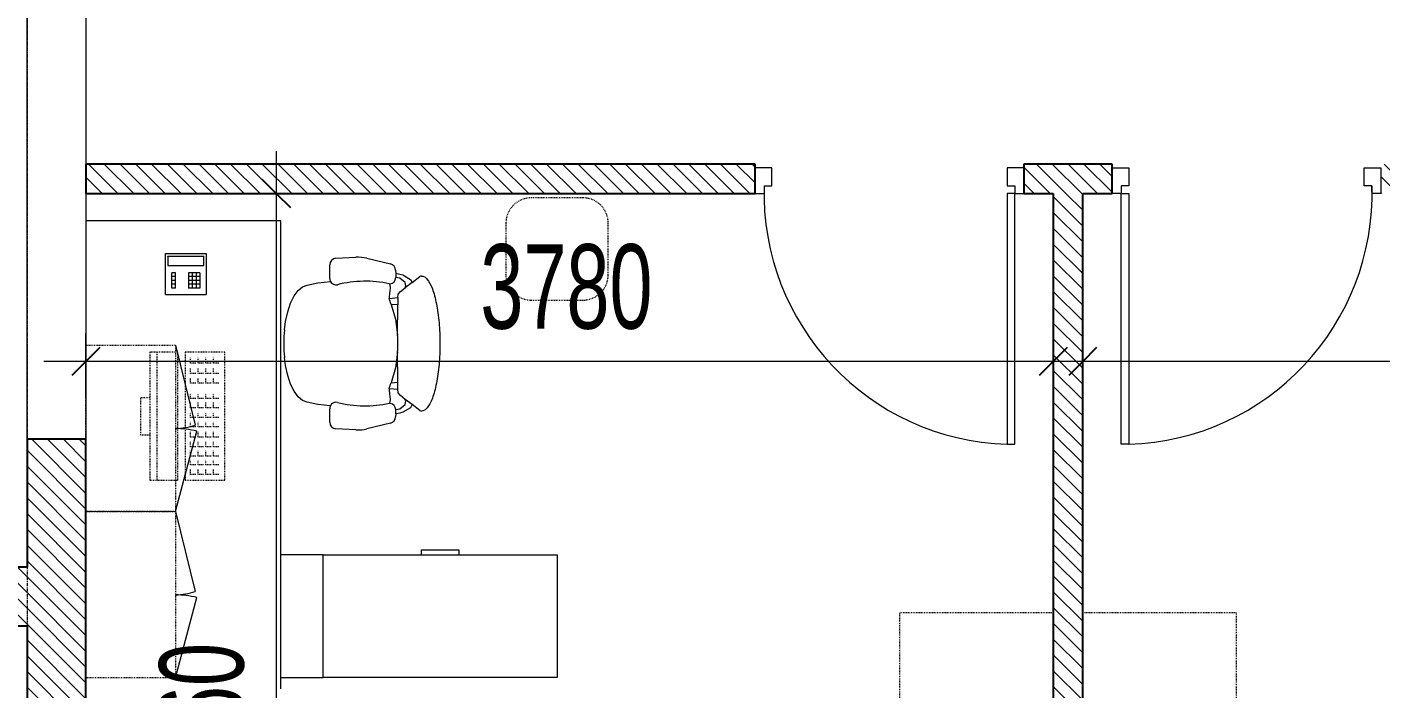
# Model space of a CAD drawing. Header units: millimetres. Extents: x -25222 to 91371, y -63339 to 20835.
# Drawn here: x -18265 to -12975, y -54935 to -52349 of the extents above; entities that cross this region are included whole.
import ezdxf

# ---------------------------------------------------------------- set-up
doc = ezdxf.new("R2010")
doc.units = ezdxf.units.MM
for name, pattern in [('Dash', [6.35, 3.175, -3.175]), ('Dash_2_', [6.35, 3.175, -3.175]), ('Grid Line', [22.225, 12.7, -3.175, 3.175, -3.175])]:
    doc.linetypes.add(name, pattern=pattern)
for name, color, linetype, lineweight in [('A-ANNO-DIMS', 211, 'Continuous', 9), ('A-ANNO-DIMS-110', 211, 'Continuous', 9), ('A-DOOR', 31, 'Continuous', 5), ('A-DOOR-FRAM', 31, 'Continuous', 5), ('A-WALL', 113, 'Continuous', 5), ('A-WALL-PATT', 111, 'Continuous', 25), ('E-COMM', 2, 'Continuous', 5), ('I-FURN', 30, 'Continuous', 5), ('Q-CASE', 31, 'Continuous', 5), ('Q-CASE-HDLN', 31, 'Dash_2_', 5), ('Q-SPCQ', 91, 'Continuous', 5), ('S-GRID', 1, 'Continuous', 9)]:
    doc.layers.add(name, color=color, linetype=linetype, lineweight=lineweight)
doc.styles.add('Swis721 Cn BT_9', font='swissc.ttf', dxfattribs={"width": 0.8, "height": 330})
doc.dimstyles.new('Diagonal_-3_mm_Swiss', dxfattribs={"dimscale": 304.8, "dimtxt": 333.106598, "dimasz": 0.360892, "dimexe": 0.360892, "dimexo": 0.541339, "dimgap": 0.072178, "dimtad": 1, "dimdec": 0, "dimzin": 0, "dimdsep": 46, "dimtxsty": 'Swis721 Cn BT_9', "dimblk1": 'OBLIQUE', "dimblk2": 'OBLIQUE', "dimsah": 1, "dimcen": 0.09, "dimdle": 0.541339, "dimazin": 0, "dimtfac": 1, "dimtdec": 4, "dimtix": 1, "dimtmove": 0, "dimatfit": 3, "dimfxl": 1, "dimtvp": 1, "dimtolj": 1, "dimtzin": 0, "dimarcsym": 2})
pattern_1 = [(315, (14219.89, -54691.457), (30.869454, 30.869454), [])]

# ---------------------------------------------------------------- blocks, each defined once
blk = doc.blocks.new('COUCH_examination_mobile2 - MMBE-023-V32-4_ FOURTH FLOOR - GA PLAN')
at = {"layer": 'I-FURN', "color": 53, "linetype": 'Dash', "lineweight": 9}
for p, q in [((100, 540.3), (-500, 540.3)), ((100, 540.3), (100, 501.5)), ((100, 501.5), (100, 434.6)), ((100, 434.6), (100, 152.9)), ((-500, 134.4), (100, 134.4)), ((100, 152.9), (100, 134.4)), ((100, 135), (100, 90)), ((100, 90), (100, -1260)), ((100, -1260), (100, -1310)), ((-500, -1310), (100, -1310))]:
    blk.add_line(p, q, dxfattribs=at)
blk = doc.blocks.new('COUCH_examination_mobile2 - MMBE-023-373574-4_ FOURTH FLOOR - GA PLAN')
at = {"layer": 'I-FURN', "color": 53, "linetype": 'Dash', "lineweight": 9}
for p, q in [((100, 1310), (-500, 1310)), ((100, 1310), (100, 1260)), ((100, 1260), (100, -90)), ((100, -90), (100, -135)), ((100, -134.4), (-500, -134.4)), ((100, -134.4), (100, -152.9)), ((100, -152.9), (100, -434.6)), ((100, -434.6), (100, -501.5)), ((100, -501.5), (100, -540.3)), ((-500, -540.3), (100, -540.3))]:
    blk.add_line(p, q, dxfattribs=at)
blk = doc.blocks.new('CUPBOARD_wall_mount_double_door_adj_shelves - FIJO-146 _waterproof_-3240680-4_ FOURTH FLOOR - GA PLAN')
at = {"layer": 'Q-CASE', "color": 53, "lineweight": 9}
for p, q in [((-280.3, -350), (33.1, -432.8)), ((369.7, -350), (56.6, -427.4))]:
    blk.add_line(p, q, dxfattribs=at)
for centre, radius, start, end in [((-281.6, -350), 325.4, 345.2644, 0), ((370.7, -335.9), 327.2, 182.4639, 196.2382)]:
    blk.add_arc(centre, radius, start, end, dxfattribs=at)
at = {"layer": 'Q-CASE-HDLN', "color": 53, "linetype": 'Dash', "lineweight": 9}
for p, q in [((-280.3, -350), (-280.3, 0)), ((-280.3, 0), (369.7, 0)), ((369.7, 0), (369.7, -350)), ((369.7, -350), (-280.3, -350))]:
    blk.add_line(p, q, dxfattribs=at)
blk = doc.blocks.new('HermanMiller_Seating_AE11_Aeron_WorkChair - Std Tlt Adj Arms FabPds Size A-438281-4_ FOURTH FLOOR - GA PLAN')
at = {"layer": 'I-FURN', "color": 53, "lineweight": 9}
for p, q in [((-96.8, 310.9), (-3.8, 333)), ((39.3, 337), (117.2, 333)), ((-174.6, 250.8), (-144.5, 268.2)), ((-144.5, 268.2), (-133.3, 271.4)), ((-133.3, 271.4), (-116.6, 274.8)), ((-116.6, 274.8), (-117, 258.1)), ((-116.6, 274.8), (-116.3, 286.7)), ((141.3, 307.6), (141.3, 254.8)), ((-210.6, 261.4), (-180.3, 238.1)), ((-180.3, 238.1), (-174.6, 250.8)), ((-180.3, 238.1), (-154.1, 218)), ((-154, 238.1), (-155.6, 225.4)), ((-155.6, 225.4), (-154.1, 218)), ((-154.1, 218), (-135.1, 203.5)), ((-133.3, 255.5), (-154, 238.1)), ((-117, 258.1), (-133.3, 255.5)), ((-95, 219.8), (-91.7, 233.4)), ((-95, 216.8), (-95, 219.8)), ((-92.1, 196), (-95, 216.8)), ((138.4, 243), (187.1, 237.6)), ((187.1, 237.6), (229.2, 228.4)), ((229.2, 228.4), (247.2, 222.1)), ((247.2, 222.1), (264.4, 207.9)), ((-135.1, 203.5), (-126.2, 193.1)), ((-126.2, 193.1), (-124.7, 179.7)), ((-124.7, 179.7), (-124.6, 151.4)), ((-124.7, 179.7), (-90.6, 176.6)), ((-90.6, 182.7), (-92.1, 196)), ((-90.6, 176.6), (-90.6, 182.7)), ((264.4, 207.9), (280.2, 186.3)), ((280.2, 186.3), (294, 158.1)), ((-98.7, 152.9), (-124.6, 151.4)), ((-124.6, 151.4), (-124.1, 32.9)), ((-115.8, 95), (-98.7, 152.9)), ((294, 158.1), (305.3, 124.2)), ((305.3, 124.2), (313.7, 86)), ((-124.1, 32.9), (-117.3, 86.1)), ((-117.3, 86.1), (-115.8, 95)), ((313.7, 86), (317.7, 54.1)), ((-124.1, -32.9), (-124.6, -151.4)), ((-117.3, -86.1), (-124.1, -32.9)), ((-115.8, -95), (-117.3, -86.1)), ((-98.7, -152.9), (-115.8, -95)), ((313.7, -86), (305.3, -124.2)), ((317.7, -54.1), (313.7, -86)), ((-124.7, -179.7), (-124.6, -151.4)), ((-124.6, -151.4), (-98.7, -152.9)), ((294, -158.1), (280.2, -186.3)), ((305.3, -124.2), (294, -158.1)), ((-135.1, -203.5), (-154.1, -218)), ((-126.2, -193.1), (-135.1, -203.5)), ((-124.7, -179.7), (-126.2, -193.1)), ((-90.6, -176.6), (-124.7, -179.7)), ((-95, -216.8), (-92.1, -196)), ((-92.1, -196), (-90.6, -182.7)), ((-90.6, -182.7), (-90.6, -176.6)), ((264.4, -207.9), (247.2, -222.1)), ((280.2, -186.3), (264.4, -207.9)), ((-180.3, -238.1), (-210.6, -261.4)), ((-180.3, -238.1), (-154.1, -218)), ((-174.6, -250.8), (-180.3, -238.1)), ((-144.5, -268.2), (-174.6, -250.8)), ((-154.1, -218), (-155.6, -225.4)), ((-155.6, -225.4), (-154, -238.1)), ((-154, -238.1), (-133.3, -255.5)), ((-133.3, -255.5), (-117, -258.1)), ((-116.6, -274.8), (-117, -258.1)), ((-95, -219.8), (-95, -216.8)), ((-91.7, -233.4), (-95, -219.8)), ((187.1, -237.6), (138.4, -243)), ((141.3, -254.8), (141.3, -307.6)), ((229.2, -228.4), (187.1, -237.6)), ((247.2, -222.1), (229.2, -228.4)), ((-133.3, -271.4), (-144.5, -268.2)), ((-116.6, -274.8), (-133.3, -271.4)), ((-116.3, -286.7), (-116.6, -274.8)), ((-3.8, -333), (-96.8, -310.9)), ((117.2, -333), (39.3, -337))]:
    blk.add_line(p, q, dxfattribs=at)
for centre, radius, start, end in [((31.5, 184.8), 152.4, 87.0643, 103.3925), ((115.9, 307.6), 25.4, 0, 87.0643), ((-90.9, 286.2), 25.4, 103.3925, 178.698), ((-217.6, 252.3), 11.4, 52.4809, 89.3775), ((-91.6, 258.8), 25.4, 181.636, 262.725), ((-91.6, 258.8), 25.4, 262.725, 269.798), ((2.2, -197.8), 441.3, 75.7341, 102.2737), ((116.8, 252.9), 23.8, 255.7341, 335.4422), ((115.9, 254.8), 25.4, 332.4862, 0), ((456.9, -25.1), 583.5, 159.7776, 162.2357), ((-110.7, 0), 431.8, 352.8004, 7.1996), ((698.9, 0), 823.7, 177.709, 182.291), ((456.9, 25.1), 583.5, 197.7643, 200.2224), ((-217.6, -252.3), 11.4, 270.6225, 307.5191), ((-91.6, -258.8), 25.4, 97.275, 178.364), ((-91.6, -258.8), 25.4, 90.202, 97.275), ((2.2, 197.8), 441.3, 257.7263, 284.2659), ((116.8, -252.9), 23.8, 24.5578, 104.2659), ((115.9, -254.8), 25.4, 0, 27.5138), ((-90.9, -286.2), 25.4, 181.302, 256.6075), ((115.9, -307.6), 25.4, 272.9357, 0), ((31.5, -184.8), 152.4, 256.6075, 272.9357)]:
    blk.add_arc(centre, radius, start, end, dxfattribs=at)
blk.add_open_spline([(-217.5, -263.8), (-221.3, -263.8), (-228.7, -261.6), (-243.5, -248.7), (-260.4, -216.9), (-276.6, -157.6), (-285.3, -95.3), (-288.8, -41.4), (-290, 13.8), (-287.6, 69), (-281.8, 120.2), (-275.9, 155.7), (-268.5, 187.3), (-259.9, 214.3), (-250.3, 236), (-239.8, 251.9), (-228.7, 261.6), (-221.3, 263.8), (-217.5, 263.8)], degree=3, knots=[-1, -1, -1, -1, -0.95, -0.9, -0.8, -0.7, -0.6, -0.55, -0.5, -0.4, -0.35, -0.3, -0.25, -0.2, -0.15, -0.1, -0.05, 0, 0, 0, 0], dxfattribs=at)
blk = doc.blocks.new('COMPUTER_desktop - ITNE-007-356155-4_ FOURTH FLOOR - GA PLAN')
at = {"layer": 'Q-SPCQ', "color": 53, "linetype": 'Dash', "lineweight": 9}
for p, q in [((-323.1, 175), (-323.1, 138)), ((-179.5, 175), (-323.1, 175)), ((-179.5, 138), (-179.5, 175)), ((-500, 138), (-500, 29)), ((0, 138), (-500, 138)), ((-500, 109), (0, 109)), ((0, 29), (0, 138)), ((-500, 29), (0, 29)), ((0, 0), (-500, 0)), ((-500, 0), (-500, -155)), ((0, 0), (-500, 0)), ((0, -155), (0, 0)), ((-478, -41), (-478, -21)), ((-478, -21), (-458, -21)), ((-478, -71), (-478, -51)), ((-478, -51), (-458, -51)), ((-440.8, -41), (-440.8, -21)), ((-440.8, -21), (-420.8, -21)), ((-440.8, -71), (-440.8, -51)), ((-440.8, -51), (-420.8, -51)), ((-406.5, -41), (-406.5, -21)), ((-406.5, -21), (-386.5, -21)), ((-406.5, -71), (-406.5, -51)), ((-406.5, -51), (-386.5, -51)), ((-370.5, -41), (-370.5, -21)), ((-370.5, -21), (-350.5, -21)), ((-370.5, -71), (-370.5, -51)), ((-370.5, -51), (-350.5, -51)), ((-332.1, -41), (-332.1, -21)), ((-332.1, -21), (-312.1, -21)), ((-332.1, -71), (-332.1, -51)), ((-332.1, -51), (-312.1, -51)), ((-292.3, -41), (-292.3, -21)), ((-292.3, -21), (-272.3, -21)), ((-292.3, -71), (-292.3, -51)), ((-292.3, -51), (-272.3, -51)), ((-255.8, -41), (-255.8, -21)), ((-255.8, -21), (-235.8, -21)), ((-255.8, -71), (-255.8, -51)), ((-255.8, -51), (-235.8, -51)), ((-217.3, -41), (-217.3, -21)), ((-217.3, -21), (-197.3, -21)), ((-217.3, -71), (-217.3, -51)), ((-217.3, -51), (-197.3, -51)), ((-181.4, -41), (-181.4, -21)), ((-181.4, -21), (-161.4, -21)), ((-181.4, -71), (-181.4, -51)), ((-181.4, -51), (-161.4, -51)), ((-122.2, -41), (-122.2, -21)), ((-122.2, -21), (-102.2, -21)), ((-122.2, -71), (-122.2, -51)), ((-122.2, -51), (-102.2, -51)), ((-84.2, -41), (-84.2, -21)), ((-84.2, -21), (-64.2, -21)), ((-84.2, -71), (-84.2, -51)), ((-84.2, -51), (-64.2, -51)), ((-43.2, -41), (-43.2, -21)), ((-43.2, -21), (-23.2, -21)), ((-43.2, -71), (-43.2, -51)), ((-43.2, -51), (-23.2, -51)), ((-478, -101), (-478, -81)), ((-478, -81), (-458, -81)), ((-440.8, -101), (-440.8, -81)), ((-440.8, -81), (-420.8, -81)), ((-406.5, -101), (-406.5, -81)), ((-406.5, -81), (-386.5, -81)), ((-370.5, -101), (-370.5, -81)), ((-370.5, -81), (-350.5, -81)), ((-332.1, -101), (-332.1, -81)), ((-332.1, -81), (-312.1, -81)), ((-292.3, -101), (-292.3, -81)), ((-292.3, -81), (-272.3, -81)), ((-255.8, -101), (-255.8, -81)), ((-255.8, -81), (-235.8, -81)), ((-217.3, -101), (-217.3, -81)), ((-217.3, -81), (-197.3, -81)), ((-181.4, -101), (-181.4, -81)), ((-181.4, -81), (-161.4, -81)), ((-122.2, -101), (-122.2, -81)), ((-122.2, -81), (-102.2, -81)), ((-84.2, -101), (-84.2, -81)), ((-84.2, -81), (-64.2, -81)), ((-43.2, -101), (-43.2, -81)), ((-43.2, -81), (-23.2, -81)), ((-500, -155), (0, -155)), ((-478, -131), (-478, -111)), ((-478, -111), (-458, -111)), ((-440.8, -131), (-440.8, -111)), ((-440.8, -111), (-420.8, -111)), ((-406.5, -131), (-406.5, -111)), ((-406.5, -111), (-386.5, -111)), ((-370.5, -131), (-370.5, -111)), ((-370.5, -111), (-350.5, -111)), ((-332.1, -131), (-332.1, -111)), ((-332.1, -111), (-312.1, -111)), ((-292.3, -131), (-292.3, -111)), ((-292.3, -111), (-272.3, -111)), ((-255.8, -131), (-255.8, -111)), ((-255.8, -111), (-235.8, -111)), ((-217.3, -131), (-217.3, -111)), ((-217.3, -111), (-197.3, -111)), ((-181.4, -131), (-181.4, -111)), ((-181.4, -111), (-161.4, -111)), ((-122.2, -131), (-122.2, -111)), ((-122.2, -111), (-102.2, -111)), ((-84.2, -131), (-84.2, -111)), ((-84.2, -111), (-64.2, -111)), ((-43.2, -131), (-43.2, -111)), ((-43.2, -111), (-23.2, -111))]:
    blk.add_line(p, q, dxfattribs=at)
blk = doc.blocks.new('TELEPHONE_handset2 - ITNE-049-373772-4_ FOURTH FLOOR - GA PLAN')
at = {"layer": 'E-COMM', "color": 53, "lineweight": 9}
for p, q in [((-80, -80), (-80, 80)), ((80, 80), (-80, 80)), ((-55, 55.1), (-10, 55.1)), ((-55, -4.7), (-55, 55.1)), ((-40, -4.7), (-40, 55.1)), ((-25, -4.7), (-25, 55.1)), ((-10, -4.7), (-10, 55.1)), ((40, 55.1), (55, 55.1)), ((40, 55.1), (40, -4.7)), ((55, 55.1), (55, -4.7)), ((80, 80), (80, -80)), ((-55, 40.1), (-10, 40.1)), ((-55, 25.2), (-10, 25.2)), ((-55, 10.2), (-10, 10.2)), ((40, 40.1), (55, 40.1)), ((40, 25.2), (55, 25.2)), ((40, 10.2), (55, 10.2)), ((-70, -33.2), (-70, -68.1)), ((70, -33.2), (-70, -33.2)), ((-55, -4.7), (-10, -4.7)), ((40, -4.7), (55, -4.7)), ((70, -68.1), (70, -33.2)), ((80, -80), (-80, -80)), ((-70, -68.1), (70, -68.1)), ((-70, -68.1), (-70, -70)), ((70, -70), (-70, -70)), ((70, -68.1), (70, -70))]:
    blk.add_line(p, q, dxfattribs=at)
blk = doc.blocks.new('STOOL_adj_mobile - FQBS-052-356158-4_ FOURTH FLOOR - GA PLAN')
at = {"layer": 'I-FURN', "color": 53, "linetype": 'Dash', "lineweight": 9}
for p, q in [((-150, 490), (-350, 490)), ((-450, 390), (-450, 190)), ((-50, 190), (-50, 390)), ((-350, 90), (-150, 90))]:
    blk.add_line(p, q, dxfattribs=at)
for centre, start, end in [((-350, 390), 90, 180), ((-150, 390), 360, 90), ((-350, 190), 180, 270), ((-150, 190), 270, 360)]:
    blk.add_arc(centre, 100, start, end, dxfattribs=at)
blk = doc.blocks.new('Steelcase_Studio_HeightAdjustableDesk_SlimLeg - 72W-V92-4_ FOURTH FLOOR - GA PLAN')
at = {"layer": 'I-FURN', "color": 53, "lineweight": 9}
for p, q in [((1828.8, 0), (0, 0)), ((0, 0), (0, -762)), ((0, -762), (853, -762))]:
    blk.add_line(p, q, dxfattribs=at)
blk = doc.blocks.new('Steelcase - Currency Enhanced - Lateral File - 1H - 18_875D x 36W-1866441-4_ FOURTH FLOOR - GA PLAN')
at = {"layer": 'I-FURN', "color": 53, "lineweight": 9}
for p, q in [((164.6, 0), (0, 0)), ((0, 0), (0, -479.4)), ((0, -479.4), (164.6, -479.4))]:
    blk.add_line(p, q, dxfattribs=at)
blk = doc.blocks.new('Steelcase - Currency Enhanced - Lateral File - 1H - 18_875D x 36W-1866442-4_ FOURTH FLOOR - GA PLAN')
at = {"layer": 'I-FURN', "color": 53, "lineweight": 9}
for p, q in [((0, 479.4), (914.4, 479.4)), ((0, 0), (0, 479.4)), ((384.2, 498.6), (530.2, 498.6)), ((384.2, 479.4), (384.2, 498.6)), ((530.2, 498.6), (530.2, 479.4)), ((914.4, 479.4), (914.4, 0)), ((914.4, 0), (0, 0))]:
    blk.add_line(p, q, dxfattribs=at)
blk = doc.blocks.new('MM-HOSPITAL A_B BLOCK 2022_05_19_Interiors_rvt-1-4_ FOURTH FLOOR - GA PLAN')
at = {"color": 53, "lineweight": 9}
for name, p in [('STOOL_adj_mobile - FQBS-052-356158-4_ FOURTH FLOOR - GA PLAN', (-15943.9, -53505.5)), ('Steelcase - Currency Enhanced - Lateral File - 1H - 18_875D x 36W-1866442-4_ FOURTH FLOOR - GA PLAN', (-17108.3, -54889.5)), ('COUCH_examination_mobile2 - MMBE-023-373574-4_ FOURTH FLOOR - GA PLAN', (-13639.9, -55947))]:
    blk.add_blockref(name, p, dxfattribs=at)
for name, p, rotation in [('Steelcase_Studio_HeightAdjustableDesk_SlimLeg - 72W-V92-4_ FOURTH FLOOR - GA PLAN', (-17272.9, -53105.7), 269.9999999999984), ('TELEPHONE_handset2 - ITNE-049-373772-4_ FOURTH FLOOR - GA PLAN', (-17644.5, -53313.3), 180), ('HermanMiller_Seating_AE11_Aeron_WorkChair - Std Tlt Adj Arms FabPds Size A-438281-4_ FOURTH FLOOR - GA PLAN', (-16941.1, -53585.2), 180), ('CUPBOARD_wall_mount_double_door_adj_shelves - FIJO-146 _waterproof_-3240680-4_ FOURTH FLOOR - GA PLAN', (-18034.9, -53960.9), 89.99999999999783), ('COMPUTER_desktop - ITNE-007-356155-4_ FOURTH FLOOR - GA PLAN', (-17647.1, -53618.4), 89.99999999999919), ('CUPBOARD_wall_mount_double_door_adj_shelves - FIJO-146 _waterproof_-3240680-4_ FOURTH FLOOR - GA PLAN', (-18034.9, -54610.9), 89.99999999999783), ('Steelcase - Currency Enhanced - Lateral File - 1H - 18_875D x 36W-1866441-4_ FOURTH FLOOR - GA PLAN', (-17108.3, -54889.5), 180), ('COUCH_examination_mobile2 - MMBE-023-V32-4_ FOURTH FLOOR - GA PLAN', (-14754.9, -55947), 180)]:
    blk.add_blockref(name, p, dxfattribs=dict(at, rotation=rotation))
blk = doc.blocks.new('DC_SglFl-W-Int - D _1_05-7333192-4_ FOURTH FLOOR - GA PLAN')
at = {"layer": 'A-DOOR'}
for p, q in [((460, -57.5), (460, -1037.5)), ((490, -57.5), (460, -57.5)), ((490, -1037.5), (490, -57.5)), ((460, -1037.5), (490, -1037.5))]:
    blk.add_line(p, q, dxfattribs=at)
blk.add_arc((490, -57.5), 980.5, 178.2466, 268.2466, dxfattribs=at)
at = {"layer": 'A-DOOR-FRAM'}
for p, q in [((-525, 42.5), (-525, -57.5)), ((-460, 42.5), (-525, 42.5)), ((-460, -27.5), (-460, 42.5)), ((460, 42.5), (460, -27.5)), ((525, 42.5), (460, 42.5)), ((525, -57.5), (525, 42.5)), ((-490, -27.5), (-460, -27.5)), ((-490, -27.5), (-490, -57.5)), ((460, -27.5), (490, -27.5)), ((490, -27.5), (490, -57.5)), ((-525, -57.5), (-490, -57.5)), ((490, -57.5), (525, -57.5))]:
    blk.add_line(p, q, dxfattribs=at)
blk = doc.blocks.new('DC_SglFl-W-Int - D _1_05-7333344-4_ FOURTH FLOOR - GA PLAN')
at = {"layer": 'A-DOOR'}
for p, q in [((460, 57.5), (460, 1037.5)), ((460, 1037.5), (490, 1037.5)), ((490, 1037.5), (490, 57.5)), ((490, 57.5), (460, 57.5))]:
    blk.add_line(p, q, dxfattribs=at)
blk.add_arc((490, 57.5), 980.5, 91.7534, 181.7534, dxfattribs=at)
at = {"layer": 'A-DOOR-FRAM'}
for p, q in [((-525, -42.5), (-525, 57.5)), ((-525, 57.5), (-490, 57.5)), ((-490, 27.5), (-490, 57.5)), ((490, 57.5), (525, 57.5)), ((490, 27.5), (490, 57.5)), ((525, 57.5), (525, -42.5)), ((-490, 27.5), (-460, 27.5)), ((-460, 27.5), (-460, -42.5)), ((460, 27.5), (490, 27.5)), ((460, -42.5), (460, 27.5)), ((-460, -42.5), (-525, -42.5)), ((525, -42.5), (460, -42.5))]:
    blk.add_line(p, q, dxfattribs=at)
blk = doc.blocks.new('DIMBLOCK129-4_ FOURTH FLOOR - GA PLAN')
at = {"layer": 'A-ANNO-DIMS-110', "transparency": 16777216}
for p, q in [((-17291, -52833.7), (-17291, -57323.7)), ((-17378.2, -52998.7), (-17181, -52998.7)), ((-17291, -52998.7), (-17378.2, -52998.7)), ((-17378.2, -57158.7), (-17181, -57158.7)), ((-17291, -57158.7), (-17378.2, -57158.7))]:
    blk.add_line(p, q, dxfattribs=at)
at = {"layer": 'A-ANNO-DIMS-110', "lineweight": 25, "transparency": 16777216}
for p, q in [((-17291, -52998.7), (-17346, -52943.7)), ((-17291, -52998.7), (-17236, -53053.7)), ((-17291, -57158.7), (-17346, -57103.7)), ((-17291, -57158.7), (-17236, -57213.7))]:
    blk.add_line(p, q, dxfattribs=at)
at = {"layer": 'A-ANNO-DIMS-110', "color": 0, "transparency": 16777216, "insert": (-17748.7, -55427.7), "char_height": 330, "width": 837.525, "attachment_point": 1, "rotation": 90, "line_spacing_factor": 0.961347, "style": 'Swis721 Cn BT_9'}
blk.add_mtext('4160', dxfattribs=at)
blk = doc.blocks.new('_Oblique')
at = {"color": 0, "linetype": 'ByBlock', "lineweight": -2}
blk.add_line((-0.5, -0.5), (0.5, 0.5), dxfattribs=at)
blk = doc.blocks.new('DIMBLOCK130-4_ FOURTH FLOOR - GA PLAN')
at = {"layer": 'A-ANNO-DIMS-110', "transparency": 16777216}
for p, q in [((-18034.9, -53793.7), (-18034.9, -53544.8)), ((-14254.9, -53567.6), (-14254.9, -53764.8)), ((-14254.9, -53654.8), (-14254.9, -53567.6)), ((-14089.9, -53654.8), (-18199.9, -53654.8)), ((-18034.9, -53654.8), (-18034.9, -53793.7))]:
    blk.add_line(p, q, dxfattribs=at)
at = {"layer": 'A-ANNO-DIMS-110', "lineweight": 25, "transparency": 16777216}
for p, q in [((-18034.9, -53654.8), (-17979.9, -53599.8)), ((-14254.9, -53654.8), (-14199.9, -53599.8)), ((-18034.9, -53654.8), (-18089.9, -53709.8)), ((-14254.9, -53654.8), (-14309.9, -53709.8))]:
    blk.add_line(p, q, dxfattribs=at)
at = {"layer": 'A-ANNO-DIMS-110', "color": 0, "transparency": 16777216, "insert": (-16493.8, -53197.1), "char_height": 330, "width": 837.525, "attachment_point": 1, "line_spacing_factor": 0.961347, "style": 'Swis721 Cn BT_9'}
blk.add_mtext('3780', dxfattribs=at)
blk = doc.blocks.new('DIMBLOCK131-4_ FOURTH FLOOR - GA PLAN')
at = {"layer": 'A-ANNO-DIMS-110', "transparency": 16777216}
for p, q in [((-14139.9, -53567.6), (-14139.9, -53764.8)), ((-14139.9, -53654.8), (-14139.9, -53567.6)), ((-10359.9, -53567.6), (-10359.9, -53764.8)), ((-10359.9, -53654.8), (-10359.9, -53567.6)), ((-10194.9, -53654.8), (-14304.9, -53654.8))]:
    blk.add_line(p, q, dxfattribs=at)
at = {"layer": 'A-ANNO-DIMS-110', "lineweight": 25, "transparency": 16777216}
for p, q in [((-14139.9, -53654.8), (-14084.9, -53599.8)), ((-10359.9, -53654.8), (-10304.9, -53599.8)), ((-14139.9, -53654.8), (-14194.9, -53709.8)), ((-10359.9, -53654.8), (-10414.9, -53709.8))]:
    blk.add_line(p, q, dxfattribs=at)
at = {"layer": 'A-ANNO-DIMS-110', "color": 0, "transparency": 16777216, "insert": (-12598.8, -53197.1), "char_height": 330, "width": 837.525, "attachment_point": 1, "line_spacing_factor": 0.961347, "style": 'Swis721 Cn BT_9'}
blk.add_mtext('3780', dxfattribs=at)

msp = doc.modelspace()

# ---------------------------------------------------------------- hatches: boundary and pattern name
at = {"layer": 'A-WALL-PATT', "lineweight": 5}
h = msp.add_hatch(dxfattribs=at)
h.set_pattern_fill('FP_1', color=9, style=0, pattern_type=2)
h.set_pattern_definition(pattern_1)
h.paths.add_polyline_path([(1135.1, -52998.7), (1480.1, -52998.7), (1480.1, -52883.7), (1135.1, -52883.7)], flags=0)
h.paths.add_polyline_path([(4100.7, -52998.7), (6035.1, -52998.7), (6034.6, -52883.7), (2530.1, -52883.7), (2530.1, -52998.7)], flags=0)
h.paths.add_polyline_path([(-16001.8, -52998.7), (-15419.9, -52998.7), (-15419.9, -52883.7), (-18034.9, -52883.7), (-18034.9, -52998.7), (-16460.9, -52998.7)], flags=0)
h.paths.add_polyline_path([(-14254.9, -52998.7), (-14024.9, -52998.7), (-14024.9, -52883.7), (-14369.9, -52883.7), (-14369.9, -52998.7)], flags=0)
h.paths.add_polyline_path([(-12974.9, -52998.7), (-7629.9, -52998.7), (-7629.9, -52883.7), (-12974.9, -52883.7)], flags=0)
h.paths.add_polyline_path([(-6234.9, -52998.7), (-6234.9, -52883.7), (-6579.9, -52883.7), (-6579.9, -52998.7), (-6349.9, -52998.7)], flags=0)
h.paths.add_polyline_path([(-392.7, -52998.7), (85.1, -52998.7), (85.1, -52883.7), (-5184.9, -52883.7), (-5184.9, -52998.7), (-851.8, -52998.7)], flags=0)
h = msp.add_hatch(dxfattribs=at)
h.set_pattern_fill('FP_1', color=9, style=0, pattern_type=2)
h.set_pattern_definition(pattern_1)
h.paths.add_polyline_path([(-14165.5, -57158.7), (-14139.9, -57158.7), (-14139.9, -52998.7), (-14254.9, -52998.7), (-14254.9, -57158.7)], flags=0)
h = msp.add_hatch(dxfattribs=at)
h.set_pattern_fill('FP_1', color=9, style=0, pattern_type=2)
h.set_pattern_definition(pattern_1)
h.paths.add_polyline_path([(-18034.9, -56788.7), (-18034.9, -53958.7), (-18264.9, -53958.7), (-18264.9, -56788.7)], flags=0)
h = msp.add_hatch(dxfattribs=at)
h.set_pattern_fill('FP_1', color=9, style=0, pattern_type=2)
h.set_pattern_definition(pattern_1)
h.paths.add_polyline_path([(-19164.9, -54688.7), (-18264.9, -54688.7), (-18264.9, -54458.7), (-19394.9, -54458.7), (-19394.9, -54688.7), (-19189, -54688.7)], flags=0)

# ---------------------------------------------------------------- linework, layer by layer
at = {"layer": 'A-WALL'}
for p, q in [((-18264.9, -53958.7), (-18264.9, -49694.7)), ((-18034.9, -50483.7), (-18034.9, -52883.7)), ((-18034.9, -52998.7), (-18034.9, -53105.7))]:
    msp.add_line(p, q, dxfattribs=at)
at = {"layer": 'A-WALL', "lineweight": 25}
for p, q in [((-15419.9, -52883.7), (-18034.9, -52883.7)), ((-18034.9, -52883.7), (-18034.9, -52998.7)), ((-15419.9, -52998.7), (-15419.9, -52883.7)), ((-14024.9, -52883.7), (-14369.9, -52883.7)), ((-14369.9, -52883.7), (-14369.9, -52998.7)), ((-14024.9, -52998.7), (-14024.9, -52883.7)), ((-18034.9, -52998.7), (-15419.9, -52998.7)), ((-14369.9, -52998.7), (-14254.9, -52998.7)), ((-14254.9, -52998.7), (-14254.9, -57158.7)), ((-14139.9, -52998.7), (-14024.9, -52998.7)), ((-14139.9, -57158.7), (-14139.9, -52998.7)), ((-18264.9, -53958.7), (-18264.9, -54458.7)), ((-18034.9, -53958.7), (-18264.9, -53958.7)), ((-18034.9, -56788.7), (-18034.9, -53958.7)), ((-18264.9, -54458.7), (-19394.9, -54458.7)), ((-19164.9, -54688.7), (-18264.9, -54688.7)), ((-18264.9, -54688.7), (-18264.9, -56788.7))]:
    msp.add_line(p, q, dxfattribs=at)
at = {"layer": 'S-GRID', "linetype": 'Grid Line'}
msp.add_line((-18264.9, 20089.7), (-18264.9, -62440.6), dxfattribs=at)

# ---------------------------------------------------------------- block references
at = {"lineweight": 5}
msp.add_blockref('MM-HOSPITAL A_B BLOCK 2022_05_19_Interiors_rvt-1-4_ FOURTH FLOOR - GA PLAN', (0, 0), dxfattribs=at)
at = {"layer": 'A-DOOR'}
msp.add_blockref('DC_SglFl-W-Int - D _1_05-7333192-4_ FOURTH FLOOR - GA PLAN', (-14894.9, -52941.2), dxfattribs=at)
at = {"layer": 'A-DOOR', "rotation": 180}
msp.add_blockref('DC_SglFl-W-Int - D _1_05-7333344-4_ FOURTH FLOOR - GA PLAN', (-13499.9, -52941.2), dxfattribs=at)

# ---------------------------------------------------------------- dimensions: what is measured, and where the dimension line sits
at = {"layer": 'A-ANNO-DIMS'}
for base, p1, p2, angle, override, picture, middle in [((-17291, -57158.7), (-17213.2, -52998.7), (-17213.2, -57158.7), 90, {"dimpost": '<>', "dimfxl": 4160}, 'DIMBLOCK129-4_ FOURTH FLOOR - GA PLAN', (-17482.4, -55078.7)), ((-18034.9, -53654.8), (-14254.9, -53732.6), (-18034.9, -53958.7), 0, {"dimpost": '<>', "dimfxl": 3786.759978}, 'DIMBLOCK130-4_ FOURTH FLOOR - GA PLAN', (-16144.9, -53463.4))]:
    dim = msp.add_linear_dim(base=base, p1=p1, p2=p2, angle=angle, dimstyle='Diagonal_-3_mm_Swiss', override=override, dxfattribs=at)
    dim.commit()
    dim.dimension.update_dxf_attribs({"geometry": picture, "text_midpoint": middle})
dim = msp.add_linear_dim(base=(-14139.9, -53654.8), p1=(-10359.9, -53732.6), p2=(-14139.9, -53732.6), dimstyle='Diagonal_-3_mm_Swiss', override={"dimpost": '<>', "dimfxl": 3780}, dxfattribs=at)
dim.commit()
dim.dimension.update_dxf_attribs({"geometry": 'DIMBLOCK131-4_ FOURTH FLOOR - GA PLAN', "text_midpoint": (-12249.9, -53463.4)})

doc.saveas('drawing.dxf')
